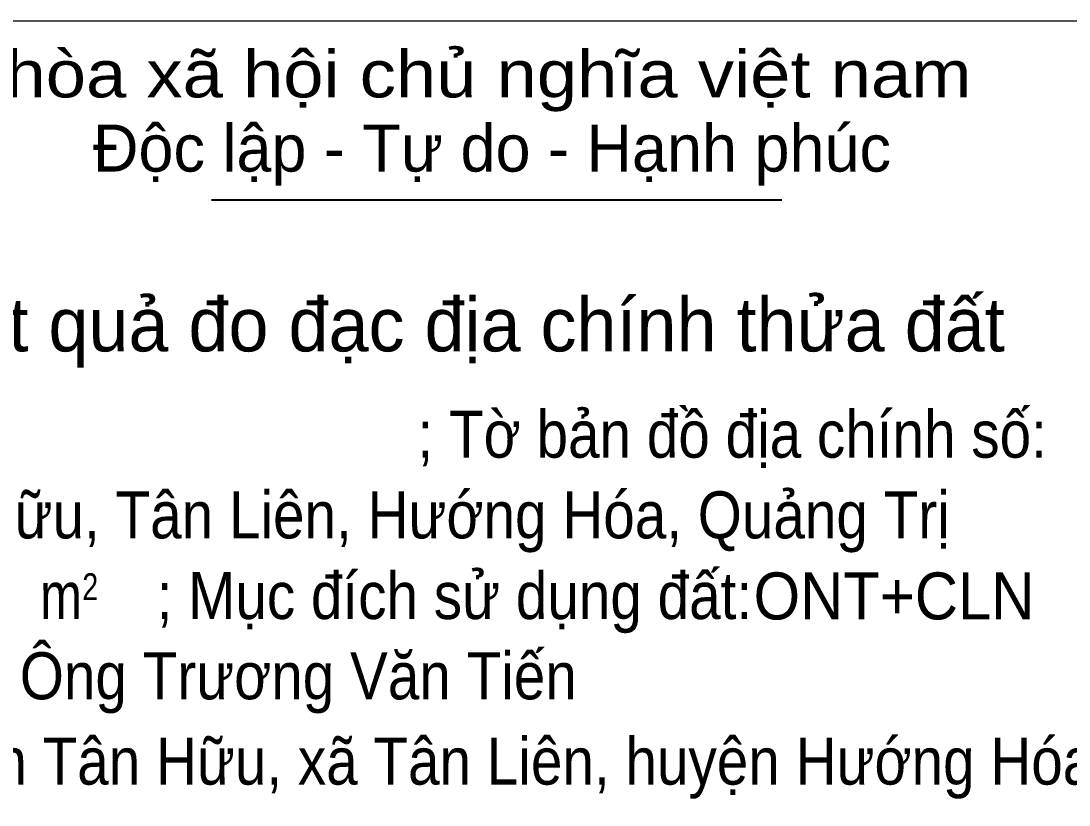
# Model space of a CAD drawing. Header units: metres. Extents: x 548526 to 549265, y 1837491 to 1837855.
# Drawn here: x 548676.18 to 548726.05, y 1837794.72 to 1837832.04 of the extents above; entities that cross this region are included whole.
import ezdxf
from ezdxf.enums import TextEntityAlignment as Align

# ---------------------------------------------------------------- set-up
doc = ezdxf.new("R2010")
doc.units = ezdxf.units.M
doc.header["$LTSCALE"] = 0.6
doc.layers.add('6', color=7, linetype='Continuous', lineweight=13)
doc.layers.add('7', color=7, linetype='Continuous', lineweight=13)

msp = doc.modelspace()

# ---------------------------------------------------------------- linework, layer by layer
at = {"layer": '7', "lineweight": 25}
msp.add_line((548685.25, 1837823.53), (548712.38, 1837823.53), dxfattribs=at)
msp.add_line((548685.25, 1837823.53), (548712.38, 1837823.53), dxfattribs=at)
at = {"layer": '7'}
msp.add_lwpolyline([(548628.73, 1837832.04), (548762.92, 1837832.04), (548762.92, 1837646.44), (548628.73, 1837646.44)], close=True, dxfattribs=at)
msp.add_lwpolyline([(548628.73, 1837832.04), (548762.92, 1837832.04), (548762.92, 1837646.44), (548628.73, 1837646.44)], close=True, dxfattribs=at)

# ---------------------------------------------------------------- texts
at = {"layer": '6'}
for s, width, p in [('ONT+CLN', 0.95, (548711.04, 1837803.55)), ('Ông Trương Văn Tiến', 0.9, (548676.13, 1837799.75))]:
    msp.add_text(s, height=2.24, dxfattribs=dict(at, width=width)).set_placement(p)
at = {"layer": '7'}
for s, height, width, p in [('cộng hòa xã hội chủ nghĩa việt nam', 2.24, 1.15, (548667.02, 1837828.4)), ('cộng hòa xã hội chủ nghĩa việt nam', 2.24, 1.15, (548667.02, 1837828.4)), ('; Tờ bản đồ địa chính số:', 2.24, 0.9, (548695.05, 1837811.25)), ('; Tờ bản đồ địa chính số:', 2.24, 0.9, (548695.05, 1837811.25)), ('Tân Hữu, Tân Liên, Hướng Hóa, Quảng Trị', 2.24, 0.9, (548668.54, 1837807.41)), ('; Mục đích sử dụng đất:', 2.24, 0.9, (548682.64, 1837803.57)), ('; Mục đích sử dụng đất:', 2.24, 0.9, (548682.64, 1837803.57)), ('m', 2.24, 0.8, (548677.09, 1837803.57)), ('m', 2.24, 0.8, (548677.09, 1837803.57)), ('2', 1.28, 0.8, (548679.1, 1837804.47)), ('2', 1.28, 0.8, (548679.1, 1837804.47)), ('Thôn Tân Hữu, xã Tân Liên, huyện Hướng Hóa, tỉnh Quảng Trị', 2.24, 0.9, (548670.32, 1837795.69))]:
    msp.add_text(s, height=height, dxfattribs=dict(at, width=width)).set_placement(p)
msp.add_text('Độc lập - Tự do - Hạnh phúc', height=2.24, dxfattribs=at).set_placement((548679.61, 1837824.87))
msp.add_text('Độc lập - Tự do - Hạnh phúc', height=2.24, dxfattribs=at).set_placement((548679.61, 1837824.87))
msp.add_text('kết quả đo đạc địa chính thửa đất', height=2.56, dxfattribs=at).set_placement((548697.48, 1837816.31), align=Align.CENTER)
msp.add_text('kết quả đo đạc địa chính thửa đất', height=2.56, dxfattribs=at).set_placement((548697.48, 1837816.31), align=Align.CENTER)

doc.saveas('drawing.dxf')
